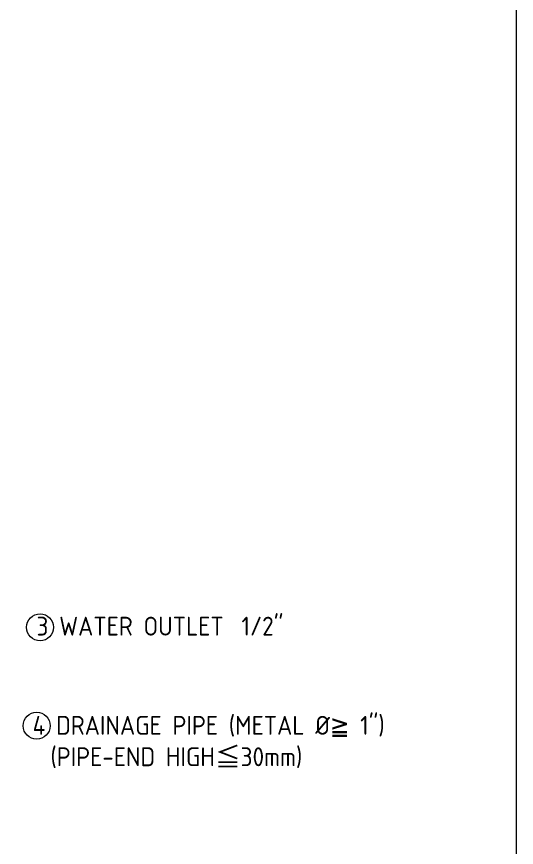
# Model space of a CAD drawing. Header units: millimetres. Extents: x 0 to 5860, y 0 to 4120.
# Drawn here: x 4870 to 5860, y 896 to 2541 of the extents above; entities that cross this region are included whole.
import ezdxf

# ---------------------------------------------------------------- set-up
doc = ezdxf.new("R2010")
doc.units = ezdxf.units.MM
doc.layers.add('D', color=3, linetype='Continuous', lineweight=13)
doc.layers.add('F', color=7, linetype='Continuous', lineweight=15)
doc.styles.get("Standard").update_dxf_attribs({"font": 'kaiu.ttf'})
doc.styles.add('STU25', font='isocp2.shx')

msp = doc.modelspace()

# ---------------------------------------------------------------- linework, layer by layer
at = {"layer": 'D'}
for centre in [(4916.509, 1332.007), (4909.767, 1137.112)]:
    msp.add_circle(centre, 26.733, dxfattribs=at)
at = {"layer": 'F', "color": 6}
msp.add_lwpolyline([(0, 4120), (0, 0), (5860, 0), (5860, 4120)], close=True, dxfattribs=at)

# ---------------------------------------------------------------- texts
at = {"layer": 'D', "insert": (4909.468, 1352.987), "char_height": 37.333, "attachment_point": 1}
msp.add_mtext('{\\Fisocp2.shx;3 WATER OUTLET \\f???|b0|i0|c0|p65; \\Fisocp2.shx;1/2"}', dxfattribs=at)
at = {"layer": 'D', "insert": (4901.751, 1156.653), "char_height": 37.333, "attachment_point": 1, "style": 'STU25'}
msp.add_mtext('4 DRAINAGE PIPE (METAL %%C{\\f新細明體|b0|i0|c136|p18;≧} 1")\\P{\\f????|b0|i0|c136|p18; } (PIPE-END HIGH{\\f標楷體|b0|i0|c136|p65;≦}30mm)', dxfattribs=at)

doc.saveas('drawing.dxf')
